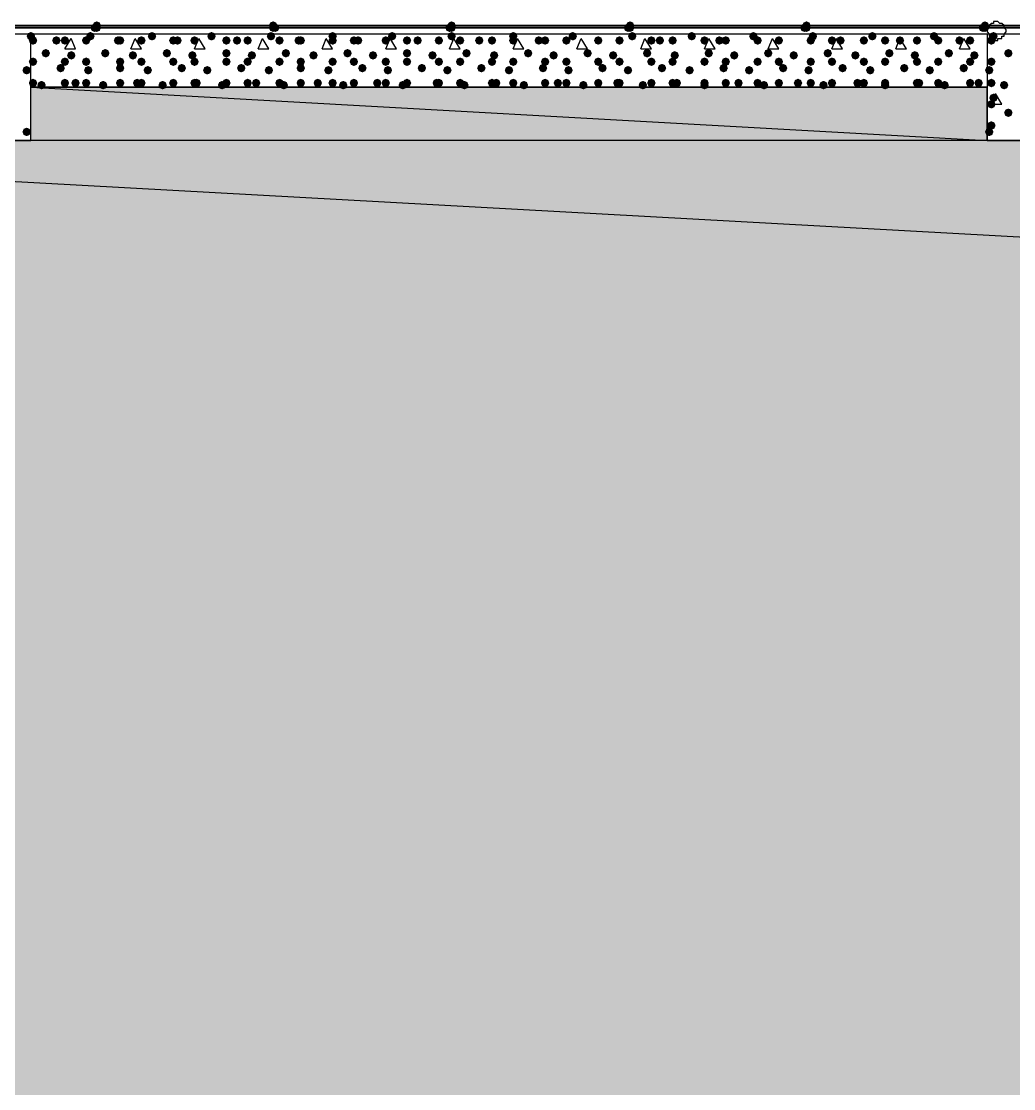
# Model space of a CAD drawing. Header units: millimetres. Extents: x 0 to 420, y 0 to 297.
# Drawn here: x 54.72 to 74.49, y 206.93 to 228.18 of the extents above; entities that cross this region are included whole.
import ezdxf

# ---------------------------------------------------------------- set-up
doc = ezdxf.new("R2010")
doc.units = ezdxf.units.MM
doc.layers.get('0').update_dxf_attribs({"linetype": 'CONTINUOUS'})

msp = doc.modelspace()

# ---------------------------------------------------------------- hatches: boundary and pattern name
at = {"true_color": 0x000007}
h = msp.add_hatch(color=0, dxfattribs=at)
h.paths.add_polyline_path([(38.565667, 228.049667), (386.969, 228.049667)], flags=0)
h.paths.add_polyline_path([(386.969, 228.049667), (38.565667, 228.049667)], flags=0)
at = {"true_color": 0x0000fe}
for points in [[(56.261, 228.049667), (56.236129, 227.989871), (56.176333, 227.965), (56.116537, 227.989871), (56.091667, 228.049667), (56.116537, 228.109462), (56.176333, 228.134333), (56.236129, 228.109463)], [(56.303333, 228.092), (56.278463, 228.032204), (56.218667, 228.007333), (56.158871, 228.032204), (56.134, 228.092), (56.158871, 228.151796), (56.218667, 228.176667), (56.278462, 228.151796)], [(56.303333, 228.049667), (56.278463, 227.989871), (56.218667, 227.965), (56.158871, 227.989871), (56.134, 228.049667), (56.158871, 228.109462), (56.218667, 228.134333), (56.278462, 228.109463)], [(56.303333, 228.049667), (56.278463, 227.989871), (56.218667, 227.965), (56.158871, 227.989871), (56.134, 228.049667), (56.158871, 228.109462), (56.218667, 228.134333), (56.278462, 228.109463)], [(59.817, 228.092), (59.792129, 228.032204), (59.732333, 228.007333), (59.672538, 228.032204), (59.647667, 228.092), (59.672537, 228.151796), (59.732333, 228.176667), (59.792129, 228.151796)], [(59.817, 228.049667), (59.792129, 227.989871), (59.732333, 227.965), (59.672538, 227.989871), (59.647667, 228.049667), (59.672537, 228.109462), (59.732333, 228.134333), (59.792129, 228.109463)], [(59.817, 228.049667), (59.792129, 227.989871), (59.732333, 227.965), (59.672538, 227.989871), (59.647667, 228.049667), (59.672537, 228.109462), (59.732333, 228.134333), (59.792129, 228.109463)], [(59.859333, 228.049667), (59.834462, 227.989871), (59.774667, 227.965), (59.714871, 227.989871), (59.69, 228.049667), (59.714871, 228.109462), (59.774667, 228.134333), (59.834462, 228.109463)], [(63.330667, 228.049667), (63.305796, 227.989871), (63.246, 227.965), (63.186204, 227.989871), (63.161333, 228.049667), (63.186204, 228.109462), (63.246, 228.134333), (63.305796, 228.109463)], [(63.373, 228.092), (63.348129, 228.032204), (63.288333, 228.007333), (63.228537, 228.032204), (63.203667, 228.092), (63.228537, 228.151796), (63.288333, 228.176667), (63.348129, 228.151796)], [(63.373, 228.049667), (63.348129, 227.989871), (63.288333, 227.965), (63.228537, 227.989871), (63.203667, 228.049667), (63.228537, 228.109462), (63.288333, 228.134333), (63.348129, 228.109463)], [(63.373, 228.049667), (63.348129, 227.989871), (63.288333, 227.965), (63.228537, 227.989871), (63.203667, 228.049667), (63.228537, 228.109462), (63.288333, 228.134333), (63.348129, 228.109463)], [(66.886667, 228.049667), (66.861796, 227.989871), (66.802, 227.965), (66.742204, 227.989871), (66.717333, 228.049667), (66.742204, 228.109462), (66.802, 228.134333), (66.861796, 228.109463)], [(66.929, 228.092), (66.904129, 228.032204), (66.844333, 228.007333), (66.784538, 228.032204), (66.759667, 228.092), (66.784537, 228.151796), (66.844333, 228.176667), (66.904129, 228.151796)], [(66.929, 228.049667), (66.904129, 227.989871), (66.844333, 227.965), (66.784538, 227.989871), (66.759667, 228.049667), (66.784537, 228.109462), (66.844333, 228.134333), (66.904129, 228.109463)], [(66.929, 228.049667), (66.904129, 227.989871), (66.844333, 227.965), (66.784538, 227.989871), (66.759667, 228.049667), (66.784537, 228.109462), (66.844333, 228.134333), (66.904129, 228.109463)], [(70.400333, 228.049667), (70.375463, 227.989871), (70.315667, 227.965), (70.255871, 227.989871), (70.231, 228.049667), (70.255871, 228.109462), (70.315667, 228.134333), (70.375462, 228.109463)], [(70.442667, 228.092), (70.417796, 228.032204), (70.358, 228.007333), (70.298204, 228.032204), (70.273333, 228.092), (70.298204, 228.151796), (70.358, 228.176667), (70.417796, 228.151796)], [(70.442667, 228.049667), (70.417796, 227.989871), (70.358, 227.965), (70.298204, 227.989871), (70.273333, 228.049667), (70.298204, 228.109462), (70.358, 228.134333), (70.417796, 228.109463)], [(70.442667, 228.049667), (70.417796, 227.989871), (70.358, 227.965), (70.298204, 227.989871), (70.273333, 228.049667), (70.298204, 228.109462), (70.358, 228.134333), (70.417796, 228.109463)], [(73.956333, 228.049667), (73.931462, 227.989871), (73.871667, 227.965), (73.811871, 227.989871), (73.787, 228.049667), (73.811871, 228.109462), (73.871667, 228.134333), (73.931462, 228.109463)], [(73.998667, 228.092), (73.973796, 228.032204), (73.914, 228.007333), (73.854204, 228.032204), (73.829333, 228.092), (73.854204, 228.151796), (73.914, 228.176667), (73.973796, 228.151796)], [(73.998667, 228.049667), (73.973796, 227.989871), (73.914, 227.965), (73.854204, 227.989871), (73.829333, 228.049667), (73.854204, 228.109462), (73.914, 228.134333), (73.973796, 228.109463)], [(73.998667, 228.049667), (73.973796, 227.989871), (73.914, 227.965), (73.854204, 227.989871), (73.829333, 228.049667), (73.854204, 228.109462), (73.914, 228.134333), (73.973796, 228.109463)]]:
    msp.add_hatch(color=0, dxfattribs=at).paths.add_polyline_path(points, flags=0)
at = {"true_color": 0x000008}
for points in [[(54.991, 227.880333), (54.966129, 227.820537), (54.906333, 227.795667), (54.846537, 227.820537), (54.821667, 227.880333), (54.846537, 227.940129), (54.906333, 227.965), (54.966129, 227.940129)], [(55.033333, 227.795667), (55.008463, 227.735871), (54.948667, 227.711), (54.888871, 227.735871), (54.864, 227.795667), (54.888871, 227.855462), (54.948667, 227.880333), (55.008462, 227.855463)], [(55.499, 227.795667), (55.474129, 227.735871), (55.414333, 227.711), (55.354538, 227.735871), (55.329667, 227.795667), (55.354537, 227.855462), (55.414333, 227.880333), (55.474129, 227.855463)], [(55.668333, 227.795667), (55.643463, 227.735871), (55.583667, 227.711), (55.523871, 227.735871), (55.499, 227.795667), (55.523871, 227.855462), (55.583667, 227.880333), (55.643462, 227.855463)], [(56.091667, 227.795667), (56.066796, 227.735871), (56.007, 227.711), (55.947204, 227.735871), (55.922333, 227.795667), (55.947204, 227.855462), (56.007, 227.880333), (56.066796, 227.855463)], [(56.176333, 227.880333), (56.151462, 227.820537), (56.091667, 227.795667), (56.031871, 227.820537), (56.007, 227.880333), (56.031871, 227.940129), (56.091667, 227.965), (56.151462, 227.940129)], [(56.726667, 227.795667), (56.701796, 227.735871), (56.642, 227.711), (56.582204, 227.735871), (56.557333, 227.795667), (56.582204, 227.855462), (56.642, 227.880333), (56.701796, 227.855463)], [(56.769, 227.795667), (56.744129, 227.735871), (56.684333, 227.711), (56.624538, 227.735871), (56.599667, 227.795667), (56.624537, 227.855462), (56.684333, 227.880333), (56.744129, 227.855463)], [(57.192333, 227.795667), (57.167463, 227.735871), (57.107667, 227.711), (57.047871, 227.735871), (57.023, 227.795667), (57.047871, 227.855462), (57.107667, 227.880333), (57.167462, 227.855463)], [(57.404, 227.880333), (57.379129, 227.820537), (57.319333, 227.795667), (57.259538, 227.820537), (57.234667, 227.880333), (57.259537, 227.940129), (57.319333, 227.965), (57.379129, 227.940129)], [(57.827333, 227.795667), (57.802463, 227.735871), (57.742667, 227.711), (57.682871, 227.735871), (57.658, 227.795667), (57.682871, 227.855462), (57.742667, 227.880333), (57.802462, 227.855463)], [(57.912, 227.795667), (57.887129, 227.735871), (57.827333, 227.711), (57.767538, 227.735871), (57.742667, 227.795667), (57.767537, 227.855462), (57.827333, 227.880333), (57.887129, 227.855463)], [(58.250667, 227.795667), (58.225796, 227.735871), (58.166, 227.711), (58.106204, 227.735871), (58.081333, 227.795667), (58.106204, 227.855462), (58.166, 227.880333), (58.225796, 227.855463)], [(58.589333, 227.880333), (58.564462, 227.820537), (58.504667, 227.795667), (58.444871, 227.820537), (58.42, 227.880333), (58.444871, 227.940129), (58.504667, 227.965), (58.564462, 227.940129)], [(58.885667, 227.795667), (58.860796, 227.735871), (58.801, 227.711), (58.741204, 227.735871), (58.716333, 227.795667), (58.741204, 227.855462), (58.801, 227.880333), (58.860796, 227.855463)], [(59.097333, 227.795667), (59.072463, 227.735871), (59.012667, 227.711), (58.952871, 227.735871), (58.928, 227.795667), (58.952871, 227.855462), (59.012667, 227.880333), (59.072462, 227.855463)], [(59.309, 227.795667), (59.284129, 227.735871), (59.224333, 227.711), (59.164538, 227.735871), (59.139667, 227.795667), (59.164537, 227.855462), (59.224333, 227.880333), (59.284129, 227.855463)], [(59.774667, 227.880333), (59.749796, 227.820537), (59.69, 227.795667), (59.630204, 227.820537), (59.605333, 227.880333), (59.630204, 227.940129), (59.69, 227.965), (59.749796, 227.940129)], [(59.944, 227.795667), (59.919129, 227.735871), (59.859333, 227.711), (59.799538, 227.735871), (59.774667, 227.795667), (59.799537, 227.855462), (59.859333, 227.880333), (59.919129, 227.855463)], [(60.325, 227.795667), (60.300129, 227.735871), (60.240333, 227.711), (60.180538, 227.735871), (60.155667, 227.795667), (60.180537, 227.855462), (60.240333, 227.880333), (60.300129, 227.855463)], [(60.367333, 227.795667), (60.342463, 227.735871), (60.282667, 227.711), (60.222871, 227.735871), (60.198, 227.795667), (60.222871, 227.855462), (60.282667, 227.880333), (60.342462, 227.855463)], [(61.002333, 227.880333), (60.977463, 227.820537), (60.917667, 227.795667), (60.857871, 227.820537), (60.833, 227.880333), (60.857871, 227.940129), (60.917667, 227.965), (60.977462, 227.940129)], [(61.002333, 227.795667), (60.977463, 227.735871), (60.917667, 227.711), (60.857871, 227.735871), (60.833, 227.795667), (60.857871, 227.855462), (60.917667, 227.880333), (60.977462, 227.855463)], [(61.425667, 227.795667), (61.400796, 227.735871), (61.341, 227.711), (61.281204, 227.735871), (61.256333, 227.795667), (61.281204, 227.855462), (61.341, 227.880333), (61.400796, 227.855463)], [(61.510333, 227.795667), (61.485463, 227.735871), (61.425667, 227.711), (61.365871, 227.735871), (61.341, 227.795667), (61.365871, 227.855462), (61.425667, 227.880333), (61.485462, 227.855463)], [(62.060667, 227.795667), (62.035796, 227.735871), (61.976, 227.711), (61.916204, 227.735871), (61.891333, 227.795667), (61.916204, 227.855462), (61.976, 227.880333), (62.035796, 227.855463)], [(62.187667, 227.880333), (62.162796, 227.820537), (62.103, 227.795667), (62.043204, 227.820537), (62.018333, 227.880333), (62.043204, 227.940129), (62.103, 227.965), (62.162796, 227.940129)], [(62.484, 227.795667), (62.459129, 227.735871), (62.399333, 227.711), (62.339538, 227.735871), (62.314667, 227.795667), (62.339537, 227.855462), (62.399333, 227.880333), (62.459129, 227.855463)], [(62.695667, 227.795667), (62.670796, 227.735871), (62.611, 227.711), (62.551204, 227.735871), (62.526333, 227.795667), (62.551204, 227.855462), (62.611, 227.880333), (62.670796, 227.855463)], [(63.119, 227.795667), (63.094129, 227.735871), (63.034333, 227.711), (62.974538, 227.735871), (62.949667, 227.795667), (62.974537, 227.855462), (63.034333, 227.880333), (63.094129, 227.855463)], [(63.373, 227.880333), (63.348129, 227.820537), (63.288333, 227.795667), (63.228537, 227.820537), (63.203667, 227.880333), (63.228537, 227.940129), (63.288333, 227.965), (63.348129, 227.940129)], [(63.542333, 227.795667), (63.517463, 227.735871), (63.457667, 227.711), (63.397871, 227.735871), (63.373, 227.795667), (63.397871, 227.855462), (63.457667, 227.880333), (63.517462, 227.855463)], [(63.923333, 227.795667), (63.898463, 227.735871), (63.838667, 227.711), (63.778871, 227.735871), (63.754, 227.795667), (63.778871, 227.855462), (63.838667, 227.880333), (63.898462, 227.855463)], [(64.177333, 227.795667), (64.152463, 227.735871), (64.092667, 227.711), (64.032871, 227.735871), (64.008, 227.795667), (64.032871, 227.855462), (64.092667, 227.880333), (64.152462, 227.855463)], [(64.600667, 227.880333), (64.575796, 227.820537), (64.516, 227.795667), (64.456204, 227.820537), (64.431333, 227.880333), (64.456204, 227.940129), (64.516, 227.965), (64.575796, 227.940129)], [(64.600667, 227.795667), (64.575796, 227.735871), (64.516, 227.711), (64.456204, 227.735871), (64.431333, 227.795667), (64.456204, 227.855462), (64.516, 227.880333), (64.575796, 227.855463)], [(65.108667, 227.795667), (65.083796, 227.735871), (65.024, 227.711), (64.964204, 227.735871), (64.939333, 227.795667), (64.964204, 227.855462), (65.024, 227.880333), (65.083796, 227.855463)], [(65.235667, 227.795667), (65.210796, 227.735871), (65.151, 227.711), (65.091204, 227.735871), (65.066333, 227.795667), (65.091204, 227.855462), (65.151, 227.880333), (65.210796, 227.855463)], [(65.659, 227.795667), (65.634129, 227.735871), (65.574333, 227.711), (65.514538, 227.735871), (65.489667, 227.795667), (65.514537, 227.855462), (65.574333, 227.880333), (65.634129, 227.855463)], [(65.786, 227.880333), (65.761129, 227.820537), (65.701333, 227.795667), (65.641537, 227.820537), (65.616667, 227.880333), (65.641537, 227.940129), (65.701333, 227.965), (65.761129, 227.940129)], [(66.294, 227.795667), (66.269129, 227.735871), (66.209333, 227.711), (66.149538, 227.735871), (66.124667, 227.795667), (66.149537, 227.855462), (66.209333, 227.880333), (66.269129, 227.855463)], [(66.294, 227.795667), (66.269129, 227.735871), (66.209333, 227.711), (66.149538, 227.735871), (66.124667, 227.795667), (66.149537, 227.855462), (66.209333, 227.880333), (66.269129, 227.855463)], [(66.717333, 227.795667), (66.692463, 227.735871), (66.632667, 227.711), (66.572871, 227.735871), (66.548, 227.795667), (66.572871, 227.855462), (66.632667, 227.880333), (66.692462, 227.855463)], [(66.971333, 227.880333), (66.946462, 227.820537), (66.886667, 227.795667), (66.826871, 227.820537), (66.802, 227.880333), (66.826871, 227.940129), (66.886667, 227.965), (66.946462, 227.940129)], [(67.352333, 227.795667), (67.327463, 227.735871), (67.267667, 227.711), (67.207871, 227.735871), (67.183, 227.795667), (67.207871, 227.855462), (67.267667, 227.880333), (67.327462, 227.855463)], [(67.521667, 227.795667), (67.496796, 227.735871), (67.437, 227.711), (67.377204, 227.735871), (67.352333, 227.795667), (67.377204, 227.855462), (67.437, 227.880333), (67.496796, 227.855463)], [(67.775667, 227.795667), (67.750796, 227.735871), (67.691, 227.711), (67.631204, 227.735871), (67.606333, 227.795667), (67.631204, 227.855462), (67.691, 227.880333), (67.750796, 227.855463)], [(68.156667, 227.880333), (68.131796, 227.820537), (68.072, 227.795667), (68.012204, 227.820537), (67.987333, 227.880333), (68.012204, 227.940129), (68.072, 227.965), (68.131796, 227.940129)], [(68.410667, 227.795667), (68.385796, 227.735871), (68.326, 227.711), (68.266204, 227.735871), (68.241333, 227.795667), (68.266204, 227.855462), (68.326, 227.880333), (68.385796, 227.855463)], [(68.707, 227.795667), (68.682129, 227.735871), (68.622333, 227.711), (68.562538, 227.735871), (68.537667, 227.795667), (68.562537, 227.855462), (68.622333, 227.880333), (68.682129, 227.855463)], [(68.834, 227.795667), (68.809129, 227.735871), (68.749333, 227.711), (68.689538, 227.735871), (68.664667, 227.795667), (68.689537, 227.855462), (68.749333, 227.880333), (68.809129, 227.855463)], [(69.384333, 227.880333), (69.359462, 227.820537), (69.299667, 227.795667), (69.239871, 227.820537), (69.215, 227.880333), (69.239871, 227.940129), (69.299667, 227.965), (69.359462, 227.940129)], [(69.469, 227.795667), (69.444129, 227.735871), (69.384333, 227.711), (69.324538, 227.735871), (69.299667, 227.795667), (69.324537, 227.855462), (69.384333, 227.880333), (69.444129, 227.855463)], [(69.892333, 227.795667), (69.867463, 227.735871), (69.807667, 227.711), (69.747871, 227.735871), (69.723, 227.795667), (69.747871, 227.855462), (69.807667, 227.880333), (69.867462, 227.855463)], [(69.892333, 227.795667), (69.867463, 227.735871), (69.807667, 227.711), (69.747871, 227.735871), (69.723, 227.795667), (69.747871, 227.855462), (69.807667, 227.880333), (69.867462, 227.855463)], [(70.527333, 227.795667), (70.502463, 227.735871), (70.442667, 227.711), (70.382871, 227.735871), (70.358, 227.795667), (70.382871, 227.855462), (70.442667, 227.880333), (70.502462, 227.855463)], [(70.569667, 227.880333), (70.544796, 227.820537), (70.485, 227.795667), (70.425204, 227.820537), (70.400333, 227.880333), (70.425204, 227.940129), (70.485, 227.965), (70.544796, 227.940129)], [(70.950667, 227.795667), (70.925796, 227.735871), (70.866, 227.711), (70.806204, 227.735871), (70.781333, 227.795667), (70.806204, 227.855462), (70.866, 227.880333), (70.925796, 227.855463)], [(71.12, 227.795667), (71.095129, 227.735871), (71.035333, 227.711), (70.975538, 227.735871), (70.950667, 227.795667), (70.975537, 227.855462), (71.035333, 227.880333), (71.095129, 227.855463)], [(71.585667, 227.795667), (71.560796, 227.735871), (71.501, 227.711), (71.441204, 227.735871), (71.416333, 227.795667), (71.441204, 227.855462), (71.501, 227.880333), (71.560796, 227.855463)], [(71.755, 227.880333), (71.730129, 227.820537), (71.670333, 227.795667), (71.610538, 227.820537), (71.585667, 227.880333), (71.610537, 227.940129), (71.670333, 227.965), (71.730129, 227.940129)], [(72.009, 227.795667), (71.984129, 227.735871), (71.924333, 227.711), (71.864538, 227.735871), (71.839667, 227.795667), (71.864537, 227.855462), (71.924333, 227.880333), (71.984129, 227.855463)], [(72.305333, 227.795667), (72.280463, 227.735871), (72.220667, 227.711), (72.160871, 227.735871), (72.136, 227.795667), (72.160871, 227.855462), (72.220667, 227.880333), (72.280462, 227.855463)], [(72.644, 227.795667), (72.619129, 227.735871), (72.559333, 227.711), (72.499538, 227.735871), (72.474667, 227.795667), (72.499537, 227.855462), (72.559333, 227.880333), (72.619129, 227.855463)], [(72.982667, 227.880333), (72.957796, 227.820537), (72.898, 227.795667), (72.838204, 227.820537), (72.813333, 227.880333), (72.838204, 227.940129), (72.898, 227.965), (72.957796, 227.940129)], [(73.067333, 227.795667), (73.042463, 227.735871), (72.982667, 227.711), (72.922871, 227.735871), (72.898, 227.795667), (72.922871, 227.855462), (72.982667, 227.880333), (73.042462, 227.855463)], [(73.490667, 227.795667), (73.465796, 227.735871), (73.406, 227.711), (73.346204, 227.735871), (73.321333, 227.795667), (73.346204, 227.855462), (73.406, 227.880333), (73.465796, 227.855463)], [(73.702333, 227.795667), (73.677463, 227.735871), (73.617667, 227.711), (73.557871, 227.735871), (73.533, 227.795667), (73.557871, 227.855462), (73.617667, 227.880333), (73.677462, 227.855463)], [(55.287333, 227.541667), (55.262463, 227.481871), (55.202667, 227.457), (55.142871, 227.481871), (55.118, 227.541667), (55.142871, 227.601462), (55.202667, 227.626333), (55.262462, 227.601463)], [(56.472667, 227.541667), (56.447796, 227.481871), (56.388, 227.457), (56.328204, 227.481871), (56.303333, 227.541667), (56.328204, 227.601462), (56.388, 227.626333), (56.447796, 227.601463)], [(57.700333, 227.541667), (57.675463, 227.481871), (57.615667, 227.457), (57.555871, 227.481871), (57.531, 227.541667), (57.555871, 227.601462), (57.615667, 227.626333), (57.675462, 227.601463)], [(58.885667, 227.541667), (58.860796, 227.481871), (58.801, 227.457), (58.741204, 227.481871), (58.716333, 227.541667), (58.741204, 227.601462), (58.801, 227.626333), (58.860796, 227.601463)], [(60.071, 227.541667), (60.046129, 227.481871), (59.986333, 227.457), (59.926537, 227.481871), (59.901667, 227.541667), (59.926537, 227.601462), (59.986333, 227.626333), (60.046129, 227.601463)], [(61.298667, 227.541667), (61.273796, 227.481871), (61.214, 227.457), (61.154204, 227.481871), (61.129333, 227.541667), (61.154204, 227.601462), (61.214, 227.626333), (61.273796, 227.601463)], [(62.484, 227.541667), (62.459129, 227.481871), (62.399333, 227.457), (62.339538, 227.481871), (62.314667, 227.541667), (62.339537, 227.601462), (62.399333, 227.626333), (62.459129, 227.601463)], [(63.669333, 227.541667), (63.644462, 227.481871), (63.584667, 227.457), (63.524871, 227.481871), (63.5, 227.541667), (63.524871, 227.601462), (63.584667, 227.626333), (63.644462, 227.601463)], [(64.897, 227.541667), (64.872129, 227.481871), (64.812333, 227.457), (64.752538, 227.481871), (64.727667, 227.541667), (64.752537, 227.601462), (64.812333, 227.626333), (64.872129, 227.601463)], [(66.082333, 227.541667), (66.057463, 227.481871), (65.997667, 227.457), (65.937871, 227.481871), (65.913, 227.541667), (65.937871, 227.601462), (65.997667, 227.626333), (66.057462, 227.601463)], [(67.267667, 227.541667), (67.242796, 227.481871), (67.183, 227.457), (67.123204, 227.481871), (67.098333, 227.541667), (67.123204, 227.601462), (67.183, 227.626333), (67.242796, 227.601463)], [(68.495333, 227.541667), (68.470463, 227.481871), (68.410667, 227.457), (68.350871, 227.481871), (68.326, 227.541667), (68.350871, 227.601462), (68.410667, 227.626333), (68.470462, 227.601463)], [(69.680667, 227.541667), (69.655796, 227.481871), (69.596, 227.457), (69.536204, 227.481871), (69.511333, 227.541667), (69.536204, 227.601462), (69.596, 227.626333), (69.655796, 227.601463)], [(70.866, 227.541667), (70.841129, 227.481871), (70.781333, 227.457), (70.721537, 227.481871), (70.696667, 227.541667), (70.721537, 227.601462), (70.781333, 227.626333), (70.841129, 227.601463)], [(72.093667, 227.541667), (72.068796, 227.481871), (72.009, 227.457), (71.949204, 227.481871), (71.924333, 227.541667), (71.949204, 227.601462), (72.009, 227.626333), (72.068796, 227.601463)], [(73.279, 227.541667), (73.254129, 227.481871), (73.194333, 227.457), (73.134538, 227.481871), (73.109667, 227.541667), (73.134537, 227.601462), (73.194333, 227.626333), (73.254129, 227.601463)], [(55.033333, 227.372333), (55.008463, 227.312537), (54.948667, 227.287667), (54.888871, 227.312537), (54.864, 227.372333), (54.888871, 227.432129), (54.948667, 227.457), (55.008462, 227.432129)], [(55.668333, 227.372333), (55.643463, 227.312537), (55.583667, 227.287667), (55.523871, 227.312537), (55.499, 227.372333), (55.523871, 227.432129), (55.583667, 227.457), (55.643462, 227.432129)], [(55.795333, 227.499333), (55.770463, 227.439537), (55.710667, 227.414667), (55.650871, 227.439537), (55.626, 227.499333), (55.650871, 227.559129), (55.710667, 227.584), (55.770462, 227.559129)], [(56.091667, 227.372333), (56.066796, 227.312537), (56.007, 227.287667), (55.947204, 227.312537), (55.922333, 227.372333), (55.947204, 227.432129), (56.007, 227.457), (56.066796, 227.432129)], [(56.769, 227.372333), (56.744129, 227.312537), (56.684333, 227.287667), (56.624538, 227.312537), (56.599667, 227.372333), (56.624537, 227.432129), (56.684333, 227.457), (56.744129, 227.432129)], [(57.023, 227.499333), (56.998129, 227.439537), (56.938333, 227.414667), (56.878538, 227.439537), (56.853667, 227.499333), (56.878537, 227.559129), (56.938333, 227.584), (56.998129, 227.559129)], [(57.192333, 227.372333), (57.167463, 227.312537), (57.107667, 227.287667), (57.047871, 227.312537), (57.023, 227.372333), (57.047871, 227.432129), (57.107667, 227.457), (57.167462, 227.432129)], [(57.827333, 227.372333), (57.802463, 227.312537), (57.742667, 227.287667), (57.682871, 227.312537), (57.658, 227.372333), (57.682871, 227.432129), (57.742667, 227.457), (57.802462, 227.432129)], [(58.208333, 227.499333), (58.183463, 227.439537), (58.123667, 227.414667), (58.063871, 227.439537), (58.039, 227.499333), (58.063871, 227.559129), (58.123667, 227.584), (58.183462, 227.559129)], [(58.250667, 227.372333), (58.225796, 227.312537), (58.166, 227.287667), (58.106204, 227.312537), (58.081333, 227.372333), (58.106204, 227.432129), (58.166, 227.457), (58.225796, 227.432129)], [(58.885667, 227.372333), (58.860796, 227.312537), (58.801, 227.287667), (58.741204, 227.312537), (58.716333, 227.372333), (58.741204, 227.432129), (58.801, 227.457), (58.860796, 227.432129)], [(59.309, 227.372333), (59.284129, 227.312537), (59.224333, 227.287667), (59.164538, 227.312537), (59.139667, 227.372333), (59.164537, 227.432129), (59.224333, 227.457), (59.284129, 227.432129)], [(59.393667, 227.499333), (59.368796, 227.439537), (59.309, 227.414667), (59.249204, 227.439537), (59.224333, 227.499333), (59.249204, 227.559129), (59.309, 227.584), (59.368796, 227.559129)], [(59.944, 227.372333), (59.919129, 227.312537), (59.859333, 227.287667), (59.799538, 227.312537), (59.774667, 227.372333), (59.799537, 227.432129), (59.859333, 227.457), (59.919129, 227.432129)], [(60.367333, 227.372333), (60.342463, 227.312537), (60.282667, 227.287667), (60.222871, 227.312537), (60.198, 227.372333), (60.222871, 227.432129), (60.282667, 227.457), (60.342462, 227.432129)], [(60.621333, 227.499333), (60.596462, 227.439537), (60.536667, 227.414667), (60.476871, 227.439537), (60.452, 227.499333), (60.476871, 227.559129), (60.536667, 227.584), (60.596462, 227.559129)], [(61.002333, 227.372333), (60.977463, 227.312537), (60.917667, 227.287667), (60.857871, 227.312537), (60.833, 227.372333), (60.857871, 227.432129), (60.917667, 227.457), (60.977462, 227.432129)], [(61.425667, 227.372333), (61.400796, 227.312537), (61.341, 227.287667), (61.281204, 227.312537), (61.256333, 227.372333), (61.281204, 227.432129), (61.341, 227.457), (61.400796, 227.432129)], [(61.806667, 227.499333), (61.781796, 227.439537), (61.722, 227.414667), (61.662204, 227.439537), (61.637333, 227.499333), (61.662204, 227.559129), (61.722, 227.584), (61.781796, 227.559129)], [(62.060667, 227.372333), (62.035796, 227.312537), (61.976, 227.287667), (61.916204, 227.312537), (61.891333, 227.372333), (61.916204, 227.432129), (61.976, 227.457), (62.035796, 227.432129)], [(62.484, 227.372333), (62.459129, 227.312537), (62.399333, 227.287667), (62.339538, 227.312537), (62.314667, 227.372333), (62.339537, 227.432129), (62.399333, 227.457), (62.459129, 227.432129)], [(62.992, 227.499333), (62.967129, 227.439537), (62.907333, 227.414667), (62.847538, 227.439537), (62.822667, 227.499333), (62.847537, 227.559129), (62.907333, 227.584), (62.967129, 227.559129)], [(63.119, 227.372333), (63.094129, 227.312537), (63.034333, 227.287667), (62.974538, 227.312537), (62.949667, 227.372333), (62.974537, 227.432129), (63.034333, 227.457), (63.094129, 227.432129)], [(63.542333, 227.372333), (63.517463, 227.312537), (63.457667, 227.287667), (63.397871, 227.312537), (63.373, 227.372333), (63.397871, 227.432129), (63.457667, 227.457), (63.517462, 227.432129)], [(64.177333, 227.372333), (64.152463, 227.312537), (64.092667, 227.287667), (64.032871, 227.312537), (64.008, 227.372333), (64.032871, 227.432129), (64.092667, 227.457), (64.152462, 227.432129)], [(64.219667, 227.499333), (64.194796, 227.439537), (64.135, 227.414667), (64.075204, 227.439537), (64.050333, 227.499333), (64.075204, 227.559129), (64.135, 227.584), (64.194796, 227.559129)], [(64.600667, 227.372333), (64.575796, 227.312537), (64.516, 227.287667), (64.456204, 227.312537), (64.431333, 227.372333), (64.456204, 227.432129), (64.516, 227.457), (64.575796, 227.432129)], [(65.235667, 227.372333), (65.210796, 227.312537), (65.151, 227.287667), (65.091204, 227.312537), (65.066333, 227.372333), (65.091204, 227.432129), (65.151, 227.457), (65.210796, 227.432129)], [(65.405, 227.499333), (65.380129, 227.439537), (65.320333, 227.414667), (65.260538, 227.439537), (65.235667, 227.499333), (65.260537, 227.559129), (65.320333, 227.584), (65.380129, 227.559129)], [(65.659, 227.372333), (65.634129, 227.312537), (65.574333, 227.287667), (65.514538, 227.312537), (65.489667, 227.372333), (65.514537, 227.432129), (65.574333, 227.457), (65.634129, 227.432129)], [(66.294, 227.372333), (66.269129, 227.312537), (66.209333, 227.287667), (66.149538, 227.312537), (66.124667, 227.372333), (66.149537, 227.432129), (66.209333, 227.457), (66.269129, 227.432129)], [(66.590333, 227.499333), (66.565463, 227.439537), (66.505667, 227.414667), (66.445871, 227.439537), (66.421, 227.499333), (66.445871, 227.559129), (66.505667, 227.584), (66.565462, 227.559129)], [(66.717333, 227.372333), (66.692463, 227.312537), (66.632667, 227.287667), (66.572871, 227.312537), (66.548, 227.372333), (66.572871, 227.432129), (66.632667, 227.457), (66.692462, 227.432129)], [(67.352333, 227.372333), (67.327463, 227.312537), (67.267667, 227.287667), (67.207871, 227.312537), (67.183, 227.372333), (67.207871, 227.432129), (67.267667, 227.457), (67.327462, 227.432129)], [(67.775667, 227.372333), (67.750796, 227.312537), (67.691, 227.287667), (67.631204, 227.312537), (67.606333, 227.372333), (67.631204, 227.432129), (67.691, 227.457), (67.750796, 227.432129)], [(67.818, 227.499333), (67.793129, 227.439537), (67.733333, 227.414667), (67.673537, 227.439537), (67.648667, 227.499333), (67.673537, 227.559129), (67.733333, 227.584), (67.793129, 227.559129)], [(68.410667, 227.372333), (68.385796, 227.312537), (68.326, 227.287667), (68.266204, 227.312537), (68.241333, 227.372333), (68.266204, 227.432129), (68.326, 227.457), (68.385796, 227.432129)], [(68.834, 227.372333), (68.809129, 227.312537), (68.749333, 227.287667), (68.689538, 227.312537), (68.664667, 227.372333), (68.689537, 227.432129), (68.749333, 227.457), (68.809129, 227.432129)], [(69.003333, 227.499333), (68.978463, 227.439537), (68.918667, 227.414667), (68.858871, 227.439537), (68.834, 227.499333), (68.858871, 227.559129), (68.918667, 227.584), (68.978462, 227.559129)], [(69.469, 227.372333), (69.444129, 227.312537), (69.384333, 227.287667), (69.324538, 227.312537), (69.299667, 227.372333), (69.324537, 227.432129), (69.384333, 227.457), (69.444129, 227.432129)], [(69.892333, 227.372333), (69.867463, 227.312537), (69.807667, 227.287667), (69.747871, 227.312537), (69.723, 227.372333), (69.747871, 227.432129), (69.807667, 227.457), (69.867462, 227.432129)], [(70.188667, 227.499333), (70.163796, 227.439537), (70.104, 227.414667), (70.044204, 227.439537), (70.019333, 227.499333), (70.044204, 227.559129), (70.104, 227.584), (70.163796, 227.559129)], [(70.527333, 227.372333), (70.502463, 227.312537), (70.442667, 227.287667), (70.382871, 227.312537), (70.358, 227.372333), (70.382871, 227.432129), (70.442667, 227.457), (70.502462, 227.432129)], [(70.950667, 227.372333), (70.925796, 227.312537), (70.866, 227.287667), (70.806204, 227.312537), (70.781333, 227.372333), (70.806204, 227.432129), (70.866, 227.457), (70.925796, 227.432129)], [(71.416333, 227.499333), (71.391462, 227.439537), (71.331667, 227.414667), (71.271871, 227.439537), (71.247, 227.499333), (71.271871, 227.559129), (71.331667, 227.584), (71.391462, 227.559129)], [(71.585667, 227.372333), (71.560796, 227.312537), (71.501, 227.287667), (71.441204, 227.312537), (71.416333, 227.372333), (71.441204, 227.432129), (71.501, 227.457), (71.560796, 227.432129)], [(72.009, 227.372333), (71.984129, 227.312537), (71.924333, 227.287667), (71.864538, 227.312537), (71.839667, 227.372333), (71.864537, 227.432129), (71.924333, 227.457), (71.984129, 227.432129)], [(72.601667, 227.499333), (72.576796, 227.439537), (72.517, 227.414667), (72.457204, 227.439537), (72.432333, 227.499333), (72.457204, 227.559129), (72.517, 227.584), (72.576796, 227.559129)], [(72.644, 227.372333), (72.619129, 227.312537), (72.559333, 227.287667), (72.499538, 227.312537), (72.474667, 227.372333), (72.499537, 227.432129), (72.559333, 227.457), (72.619129, 227.432129)], [(73.067333, 227.372333), (73.042463, 227.312537), (72.982667, 227.287667), (72.922871, 227.312537), (72.898, 227.372333), (72.922871, 227.432129), (72.982667, 227.457), (73.042462, 227.432129)], [(73.702333, 227.372333), (73.677463, 227.312537), (73.617667, 227.287667), (73.557871, 227.312537), (73.533, 227.372333), (73.557871, 227.432129), (73.617667, 227.457), (73.677462, 227.432129)], [(73.787, 227.499333), (73.762129, 227.439537), (73.702333, 227.414667), (73.642538, 227.439537), (73.617667, 227.499333), (73.642537, 227.559129), (73.702333, 227.584), (73.762129, 227.559129)], [(55.583667, 227.245333), (55.558796, 227.185537), (55.499, 227.160667), (55.439204, 227.185537), (55.414333, 227.245333), (55.439204, 227.305129), (55.499, 227.33), (55.558796, 227.305129)], [(56.134, 227.203), (56.109129, 227.143204), (56.049333, 227.118333), (55.989538, 227.143204), (55.964667, 227.203), (55.989537, 227.262796), (56.049333, 227.287667), (56.109129, 227.262796)], [(56.769, 227.245333), (56.744129, 227.185537), (56.684333, 227.160667), (56.624538, 227.185537), (56.599667, 227.245333), (56.624537, 227.305129), (56.684333, 227.33), (56.744129, 227.305129)], [(57.319333, 227.203), (57.294462, 227.143204), (57.234667, 227.118333), (57.174871, 227.143204), (57.15, 227.203), (57.174871, 227.262796), (57.234667, 227.287667), (57.294462, 227.262796)], [(57.996667, 227.245333), (57.971796, 227.185537), (57.912, 227.160667), (57.852204, 227.185537), (57.827333, 227.245333), (57.852204, 227.305129), (57.912, 227.33), (57.971796, 227.305129)], [(58.504667, 227.203), (58.479796, 227.143204), (58.42, 227.118333), (58.360204, 227.143204), (58.335333, 227.203), (58.360204, 227.262796), (58.42, 227.287667), (58.479796, 227.262796)], [(59.182, 227.245333), (59.157129, 227.185537), (59.097333, 227.160667), (59.037538, 227.185537), (59.012667, 227.245333), (59.037537, 227.305129), (59.097333, 227.33), (59.157129, 227.305129)], [(59.732333, 227.203), (59.707463, 227.143204), (59.647667, 227.118333), (59.587871, 227.143204), (59.563, 227.203), (59.587871, 227.262796), (59.647667, 227.287667), (59.707462, 227.262796)], [(60.367333, 227.245333), (60.342463, 227.185537), (60.282667, 227.160667), (60.222871, 227.185537), (60.198, 227.245333), (60.222871, 227.305129), (60.282667, 227.33), (60.342462, 227.305129)], [(60.917667, 227.203), (60.892796, 227.143204), (60.833, 227.118333), (60.773204, 227.143204), (60.748333, 227.203), (60.773204, 227.262796), (60.833, 227.287667), (60.892796, 227.262796)], [(61.595, 227.245333), (61.570129, 227.185537), (61.510333, 227.160667), (61.450538, 227.185537), (61.425667, 227.245333), (61.450537, 227.305129), (61.510333, 227.33), (61.570129, 227.305129)], [(62.103, 227.203), (62.078129, 227.143204), (62.018333, 227.118333), (61.958537, 227.143204), (61.933667, 227.203), (61.958537, 227.262796), (62.018333, 227.287667), (62.078129, 227.262796)], [(62.780333, 227.245333), (62.755463, 227.185537), (62.695667, 227.160667), (62.635871, 227.185537), (62.611, 227.245333), (62.635871, 227.305129), (62.695667, 227.33), (62.755462, 227.305129)], [(63.288333, 227.203), (63.263463, 227.143204), (63.203667, 227.118333), (63.143871, 227.143204), (63.119, 227.203), (63.143871, 227.262796), (63.203667, 227.287667), (63.263462, 227.262796)], [(63.965667, 227.245333), (63.940796, 227.185537), (63.881, 227.160667), (63.821204, 227.185537), (63.796333, 227.245333), (63.821204, 227.305129), (63.881, 227.33), (63.940796, 227.305129)], [(64.516, 227.203), (64.491129, 227.143204), (64.431333, 227.118333), (64.371537, 227.143204), (64.346667, 227.203), (64.371537, 227.262796), (64.431333, 227.287667), (64.491129, 227.262796)], [(65.193333, 227.245333), (65.168463, 227.185537), (65.108667, 227.160667), (65.048871, 227.185537), (65.024, 227.245333), (65.048871, 227.305129), (65.108667, 227.33), (65.168462, 227.305129)], [(65.701333, 227.203), (65.676463, 227.143204), (65.616667, 227.118333), (65.556871, 227.143204), (65.532, 227.203), (65.556871, 227.262796), (65.616667, 227.287667), (65.676462, 227.262796)], [(66.378667, 227.245333), (66.353796, 227.185537), (66.294, 227.160667), (66.234204, 227.185537), (66.209333, 227.245333), (66.234204, 227.305129), (66.294, 227.33), (66.353796, 227.305129)], [(66.886667, 227.203), (66.861796, 227.143204), (66.802, 227.118333), (66.742204, 227.143204), (66.717333, 227.203), (66.742204, 227.262796), (66.802, 227.287667), (66.861796, 227.262796)], [(67.564, 227.245333), (67.539129, 227.185537), (67.479333, 227.160667), (67.419538, 227.185537), (67.394667, 227.245333), (67.419537, 227.305129), (67.479333, 227.33), (67.539129, 227.305129)], [(68.114333, 227.203), (68.089462, 227.143204), (68.029667, 227.118333), (67.969871, 227.143204), (67.945, 227.203), (67.969871, 227.262796), (68.029667, 227.287667), (68.089462, 227.262796)], [(68.791667, 227.245333), (68.766796, 227.185537), (68.707, 227.160667), (68.647204, 227.185537), (68.622333, 227.245333), (68.647204, 227.305129), (68.707, 227.33), (68.766796, 227.305129)], [(69.299667, 227.203), (69.274796, 227.143204), (69.215, 227.118333), (69.155204, 227.143204), (69.130333, 227.203), (69.155204, 227.262796), (69.215, 227.287667), (69.274796, 227.262796)], [(69.977, 227.245333), (69.952129, 227.185537), (69.892333, 227.160667), (69.832538, 227.185537), (69.807667, 227.245333), (69.832537, 227.305129), (69.892333, 227.33), (69.952129, 227.305129)], [(70.485, 227.203), (70.460129, 227.143204), (70.400333, 227.118333), (70.340538, 227.143204), (70.315667, 227.203), (70.340537, 227.262796), (70.400333, 227.287667), (70.460129, 227.262796)], [(71.162333, 227.245333), (71.137463, 227.185537), (71.077667, 227.160667), (71.017871, 227.185537), (70.993, 227.245333), (71.017871, 227.305129), (71.077667, 227.33), (71.137462, 227.305129)], [(71.712667, 227.203), (71.687796, 227.143204), (71.628, 227.118333), (71.568204, 227.143204), (71.543333, 227.203), (71.568204, 227.262796), (71.628, 227.287667), (71.687796, 227.262796)], [(72.39, 227.245333), (72.365129, 227.185537), (72.305333, 227.160667), (72.245538, 227.185537), (72.220667, 227.245333), (72.245537, 227.305129), (72.305333, 227.33), (72.365129, 227.305129)], [(72.898, 227.203), (72.873129, 227.143204), (72.813333, 227.118333), (72.753537, 227.143204), (72.728667, 227.203), (72.753537, 227.262796), (72.813333, 227.287667), (72.873129, 227.262796)], [(73.575333, 227.245333), (73.550463, 227.185537), (73.490667, 227.160667), (73.430871, 227.185537), (73.406, 227.245333), (73.430871, 227.305129), (73.490667, 227.33), (73.550462, 227.305129)], [(55.033333, 226.949), (55.008463, 226.889204), (54.948667, 226.864333), (54.888871, 226.889204), (54.864, 226.949), (54.888871, 227.008796), (54.948667, 227.033667), (55.008462, 227.008796)], [(55.202667, 226.906667), (55.177796, 226.846871), (55.118, 226.822), (55.058204, 226.846871), (55.033333, 226.906667), (55.058204, 226.966462), (55.118, 226.991333), (55.177796, 226.966463)], [(55.668333, 226.949), (55.643463, 226.889204), (55.583667, 226.864333), (55.523871, 226.889204), (55.499, 226.949), (55.523871, 227.008796), (55.583667, 227.033667), (55.643462, 227.008796)], [(55.88, 226.949), (55.855129, 226.889204), (55.795333, 226.864333), (55.735538, 226.889204), (55.710667, 226.949), (55.735537, 227.008796), (55.795333, 227.033667), (55.855129, 227.008796)], [(56.091667, 226.949), (56.066796, 226.889204), (56.007, 226.864333), (55.947204, 226.889204), (55.922333, 226.949), (55.947204, 227.008796), (56.007, 227.033667), (56.066796, 227.008796)], [(56.430333, 226.906667), (56.405463, 226.846871), (56.345667, 226.822), (56.285871, 226.846871), (56.261, 226.906667), (56.285871, 226.966462), (56.345667, 226.991333), (56.405462, 226.966463)], [(56.769, 226.949), (56.744129, 226.889204), (56.684333, 226.864333), (56.624538, 226.889204), (56.599667, 226.949), (56.624537, 227.008796), (56.684333, 227.033667), (56.744129, 227.008796)], [(57.107667, 226.949), (57.082796, 226.889204), (57.023, 226.864333), (56.963204, 226.889204), (56.938333, 226.949), (56.963204, 227.008796), (57.023, 227.033667), (57.082796, 227.008796)], [(57.192333, 226.949), (57.167463, 226.889204), (57.107667, 226.864333), (57.047871, 226.889204), (57.023, 226.949), (57.047871, 227.008796), (57.107667, 227.033667), (57.167462, 227.008796)], [(57.615667, 226.906667), (57.590796, 226.846871), (57.531, 226.822), (57.471204, 226.846871), (57.446333, 226.906667), (57.471204, 226.966462), (57.531, 226.991333), (57.590796, 226.966463)], [(57.827333, 226.949), (57.802463, 226.889204), (57.742667, 226.864333), (57.682871, 226.889204), (57.658, 226.949), (57.682871, 227.008796), (57.742667, 227.033667), (57.802462, 227.008796)], [(58.250667, 226.949), (58.225796, 226.889204), (58.166, 226.864333), (58.106204, 226.889204), (58.081333, 226.949), (58.106204, 227.008796), (58.166, 227.033667), (58.225796, 227.008796)], [(58.293, 226.949), (58.268129, 226.889204), (58.208333, 226.864333), (58.148537, 226.889204), (58.123667, 226.949), (58.148537, 227.008796), (58.208333, 227.033667), (58.268129, 227.008796)], [(58.801, 226.906667), (58.776129, 226.846871), (58.716333, 226.822), (58.656537, 226.846871), (58.631667, 226.906667), (58.656537, 226.966462), (58.716333, 226.991333), (58.776129, 226.966463)], [(58.885667, 226.949), (58.860796, 226.889204), (58.801, 226.864333), (58.741204, 226.889204), (58.716333, 226.949), (58.741204, 227.008796), (58.801, 227.033667), (58.860796, 227.008796)], [(59.309, 226.949), (59.284129, 226.889204), (59.224333, 226.864333), (59.164538, 226.889204), (59.139667, 226.949), (59.164537, 227.008796), (59.224333, 227.033667), (59.284129, 227.008796)], [(59.478333, 226.949), (59.453463, 226.889204), (59.393667, 226.864333), (59.333871, 226.889204), (59.309, 226.949), (59.333871, 227.008796), (59.393667, 227.033667), (59.453462, 227.008796)], [(59.944, 226.949), (59.919129, 226.889204), (59.859333, 226.864333), (59.799538, 226.889204), (59.774667, 226.949), (59.799537, 227.008796), (59.859333, 227.033667), (59.919129, 227.008796)], [(60.028667, 226.906667), (60.003796, 226.846871), (59.944, 226.822), (59.884204, 226.846871), (59.859333, 226.906667), (59.884204, 226.966462), (59.944, 226.991333), (60.003796, 226.966463)], [(60.367333, 226.949), (60.342463, 226.889204), (60.282667, 226.864333), (60.222871, 226.889204), (60.198, 226.949), (60.222871, 227.008796), (60.282667, 227.033667), (60.342462, 227.008796)], [(60.706, 226.949), (60.681129, 226.889204), (60.621333, 226.864333), (60.561537, 226.889204), (60.536667, 226.949), (60.561537, 227.008796), (60.621333, 227.033667), (60.681129, 227.008796)], [(61.002333, 226.949), (60.977463, 226.889204), (60.917667, 226.864333), (60.857871, 226.889204), (60.833, 226.949), (60.857871, 227.008796), (60.917667, 227.033667), (60.977462, 227.008796)], [(61.214, 226.906667), (61.189129, 226.846871), (61.129333, 226.822), (61.069538, 226.846871), (61.044667, 226.906667), (61.069537, 226.966462), (61.129333, 226.991333), (61.189129, 226.966463)], [(61.425667, 226.949), (61.400796, 226.889204), (61.341, 226.864333), (61.281204, 226.889204), (61.256333, 226.949), (61.281204, 227.008796), (61.341, 227.033667), (61.400796, 227.008796)], [(61.891333, 226.949), (61.866462, 226.889204), (61.806667, 226.864333), (61.746871, 226.889204), (61.722, 226.949), (61.746871, 227.008796), (61.806667, 227.033667), (61.866462, 227.008796)], [(62.060667, 226.949), (62.035796, 226.889204), (61.976, 226.864333), (61.916204, 226.889204), (61.891333, 226.949), (61.916204, 227.008796), (61.976, 227.033667), (62.035796, 227.008796)], [(62.399333, 226.906667), (62.374462, 226.846871), (62.314667, 226.822), (62.254871, 226.846871), (62.23, 226.906667), (62.254871, 226.966462), (62.314667, 226.991333), (62.374462, 226.966463)], [(62.484, 226.949), (62.459129, 226.889204), (62.399333, 226.864333), (62.339538, 226.889204), (62.314667, 226.949), (62.339537, 227.008796), (62.399333, 227.033667), (62.459129, 227.008796)], [(63.076667, 226.949), (63.051796, 226.889204), (62.992, 226.864333), (62.932204, 226.889204), (62.907333, 226.949), (62.932204, 227.008796), (62.992, 227.033667), (63.051796, 227.008796)], [(63.119, 226.949), (63.094129, 226.889204), (63.034333, 226.864333), (62.974538, 226.889204), (62.949667, 226.949), (62.974537, 227.008796), (63.034333, 227.033667), (63.094129, 227.008796)], [(63.542333, 226.949), (63.517463, 226.889204), (63.457667, 226.864333), (63.397871, 226.889204), (63.373, 226.949), (63.397871, 227.008796), (63.457667, 227.033667), (63.517462, 227.008796)], [(63.627, 226.906667), (63.602129, 226.846871), (63.542333, 226.822), (63.482538, 226.846871), (63.457667, 226.906667), (63.482537, 226.966462), (63.542333, 226.991333), (63.602129, 226.966463)], [(64.177333, 226.949), (64.152463, 226.889204), (64.092667, 226.864333), (64.032871, 226.889204), (64.008, 226.949), (64.032871, 227.008796), (64.092667, 227.033667), (64.152462, 227.008796)], [(64.262, 226.949), (64.237129, 226.889204), (64.177333, 226.864333), (64.117538, 226.889204), (64.092667, 226.949), (64.117537, 227.008796), (64.177333, 227.033667), (64.237129, 227.008796)], [(64.600667, 226.949), (64.575796, 226.889204), (64.516, 226.864333), (64.456204, 226.889204), (64.431333, 226.949), (64.456204, 227.008796), (64.516, 227.033667), (64.575796, 227.008796)], [(64.812333, 226.906667), (64.787463, 226.846871), (64.727667, 226.822), (64.667871, 226.846871), (64.643, 226.906667), (64.667871, 226.966462), (64.727667, 226.991333), (64.787462, 226.966463)], [(65.235667, 226.949), (65.210796, 226.889204), (65.151, 226.864333), (65.091204, 226.889204), (65.066333, 226.949), (65.091204, 227.008796), (65.151, 227.033667), (65.210796, 227.008796)], [(65.489667, 226.949), (65.464796, 226.889204), (65.405, 226.864333), (65.345204, 226.889204), (65.320333, 226.949), (65.345204, 227.008796), (65.405, 227.033667), (65.464796, 227.008796)], [(65.659, 226.949), (65.634129, 226.889204), (65.574333, 226.864333), (65.514538, 226.889204), (65.489667, 226.949), (65.514537, 227.008796), (65.574333, 227.033667), (65.634129, 227.008796)], [(65.997667, 226.906667), (65.972796, 226.846871), (65.913, 226.822), (65.853204, 226.846871), (65.828333, 226.906667), (65.853204, 226.966462), (65.913, 226.991333), (65.972796, 226.966463)], [(66.294, 226.949), (66.269129, 226.889204), (66.209333, 226.864333), (66.149538, 226.889204), (66.124667, 226.949), (66.149537, 227.008796), (66.209333, 227.033667), (66.269129, 227.008796)], [(66.675, 226.949), (66.650129, 226.889204), (66.590333, 226.864333), (66.530538, 226.889204), (66.505667, 226.949), (66.530537, 227.008796), (66.590333, 227.033667), (66.650129, 227.008796)], [(66.717333, 226.949), (66.692463, 226.889204), (66.632667, 226.864333), (66.572871, 226.889204), (66.548, 226.949), (66.572871, 227.008796), (66.632667, 227.033667), (66.692462, 227.008796)], [(67.183, 226.906667), (67.158129, 226.846871), (67.098333, 226.822), (67.038538, 226.846871), (67.013667, 226.906667), (67.038537, 226.966462), (67.098333, 226.991333), (67.158129, 226.966463)], [(67.352333, 226.949), (67.327463, 226.889204), (67.267667, 226.864333), (67.207871, 226.889204), (67.183, 226.949), (67.207871, 227.008796), (67.267667, 227.033667), (67.327462, 227.008796)], [(67.775667, 226.949), (67.750796, 226.889204), (67.691, 226.864333), (67.631204, 226.889204), (67.606333, 226.949), (67.631204, 227.008796), (67.691, 227.033667), (67.750796, 227.008796)], [(67.860333, 226.949), (67.835463, 226.889204), (67.775667, 226.864333), (67.715871, 226.889204), (67.691, 226.949), (67.715871, 227.008796), (67.775667, 227.033667), (67.835462, 227.008796)], [(68.410667, 226.949), (68.385796, 226.889204), (68.326, 226.864333), (68.266204, 226.889204), (68.241333, 226.949), (68.266204, 227.008796), (68.326, 227.033667), (68.385796, 227.008796)], [(68.410667, 226.906667), (68.385796, 226.846871), (68.326, 226.822), (68.266204, 226.846871), (68.241333, 226.906667), (68.266204, 226.966462), (68.326, 226.991333), (68.385796, 226.966463)], [(68.834, 226.949), (68.809129, 226.889204), (68.749333, 226.864333), (68.689538, 226.889204), (68.664667, 226.949), (68.689537, 227.008796), (68.749333, 227.033667), (68.809129, 227.008796)], [(69.088, 226.949), (69.063129, 226.889204), (69.003333, 226.864333), (68.943538, 226.889204), (68.918667, 226.949), (68.943537, 227.008796), (69.003333, 227.033667), (69.063129, 227.008796)], [(69.469, 226.949), (69.444129, 226.889204), (69.384333, 226.864333), (69.324538, 226.889204), (69.299667, 226.949), (69.324537, 227.008796), (69.384333, 227.033667), (69.444129, 227.008796)], [(69.596, 226.906667), (69.571129, 226.846871), (69.511333, 226.822), (69.451537, 226.846871), (69.426667, 226.906667), (69.451537, 226.966462), (69.511333, 226.991333), (69.571129, 226.966463)], [(69.892333, 226.949), (69.867463, 226.889204), (69.807667, 226.864333), (69.747871, 226.889204), (69.723, 226.949), (69.747871, 227.008796), (69.807667, 227.033667), (69.867462, 227.008796)], [(70.273333, 226.949), (70.248463, 226.889204), (70.188667, 226.864333), (70.128871, 226.889204), (70.104, 226.949), (70.128871, 227.008796), (70.188667, 227.033667), (70.248462, 227.008796)], [(70.527333, 226.949), (70.502463, 226.889204), (70.442667, 226.864333), (70.382871, 226.889204), (70.358, 226.949), (70.382871, 227.008796), (70.442667, 227.033667), (70.502462, 227.008796)], [(70.781333, 226.906667), (70.756462, 226.846871), (70.696667, 226.822), (70.636871, 226.846871), (70.612, 226.906667), (70.636871, 226.966462), (70.696667, 226.991333), (70.756462, 226.966463)], [(70.950667, 226.949), (70.925796, 226.889204), (70.866, 226.864333), (70.806204, 226.889204), (70.781333, 226.949), (70.806204, 227.008796), (70.866, 227.033667), (70.925796, 227.008796)], [(71.458667, 226.949), (71.433796, 226.889204), (71.374, 226.864333), (71.314204, 226.889204), (71.289333, 226.949), (71.314204, 227.008796), (71.374, 227.033667), (71.433796, 227.008796)], [(71.585667, 226.949), (71.560796, 226.889204), (71.501, 226.864333), (71.441204, 226.889204), (71.416333, 226.949), (71.441204, 227.008796), (71.501, 227.033667), (71.560796, 227.008796)], [(72.009, 226.949), (71.984129, 226.889204), (71.924333, 226.864333), (71.864538, 226.889204), (71.839667, 226.949), (71.864537, 227.008796), (71.924333, 227.033667), (71.984129, 227.008796)], [(72.009, 226.906667), (71.984129, 226.846871), (71.924333, 226.822), (71.864538, 226.846871), (71.839667, 226.906667), (71.864537, 226.966462), (71.924333, 226.991333), (71.984129, 226.966463)], [(72.644, 226.949), (72.619129, 226.889204), (72.559333, 226.864333), (72.499538, 226.889204), (72.474667, 226.949), (72.499537, 227.008796), (72.559333, 227.033667), (72.619129, 227.008796)], [(72.686333, 226.949), (72.661462, 226.889204), (72.601667, 226.864333), (72.541871, 226.889204), (72.517, 226.949), (72.541871, 227.008796), (72.601667, 227.033667), (72.661462, 227.008796)], [(73.067333, 226.949), (73.042463, 226.889204), (72.982667, 226.864333), (72.922871, 226.889204), (72.898, 226.949), (72.922871, 227.008796), (72.982667, 227.033667), (73.042462, 227.008796)], [(73.194333, 226.906667), (73.169462, 226.846871), (73.109667, 226.822), (73.049871, 226.846871), (73.025, 226.906667), (73.049871, 226.966462), (73.109667, 226.991333), (73.169462, 226.966463)], [(73.702333, 226.949), (73.677463, 226.889204), (73.617667, 226.864333), (73.557871, 226.889204), (73.533, 226.949), (73.557871, 227.008796), (73.617667, 227.033667), (73.677462, 227.008796)], [(73.871667, 226.949), (73.846796, 226.889204), (73.787, 226.864333), (73.727204, 226.889204), (73.702333, 226.949), (73.727204, 227.008796), (73.787, 227.033667), (73.846796, 227.008796)]]:
    msp.add_hatch(color=0, dxfattribs=at).paths.add_polyline_path(points, flags=0)
at = {"true_color": 0x000007}
for points in [[(74.125667, 227.795667), (74.100796, 227.735871), (74.041, 227.711), (73.981204, 227.735871), (73.956333, 227.795667), (73.981204, 227.855462), (74.041, 227.880333), (74.100796, 227.855463)], [(74.168, 227.880333), (74.143129, 227.820537), (74.083333, 227.795667), (74.023537, 227.820537), (73.998667, 227.880333), (74.023537, 227.940129), (74.083333, 227.965), (74.143129, 227.940129)], [(74.464333, 227.541667), (74.439462, 227.481871), (74.379667, 227.457), (74.319871, 227.481871), (74.295, 227.541667), (74.319871, 227.601462), (74.379667, 227.626333), (74.439462, 227.601463)], [(74.125667, 227.372333), (74.100796, 227.312537), (74.041, 227.287667), (73.981204, 227.312537), (73.956333, 227.372333), (73.981204, 227.432129), (74.041, 227.457), (74.100796, 227.432129)], [(54.906333, 227.203), (54.881462, 227.143204), (54.821667, 227.118333), (54.761871, 227.143204), (54.737, 227.203), (54.761871, 227.262796), (54.821667, 227.287667), (54.881462, 227.262796)], [(74.083333, 227.203), (74.058463, 227.143204), (73.998667, 227.118333), (73.938871, 227.143204), (73.914, 227.203), (73.938871, 227.262796), (73.998667, 227.287667), (74.058462, 227.262796)], [(74.125667, 226.949), (74.100796, 226.889204), (74.041, 226.864333), (73.981204, 226.889204), (73.956333, 226.949), (73.981204, 227.008796), (74.041, 227.033667), (74.100796, 227.008796)], [(74.379667, 226.906667), (74.354796, 226.846871), (74.295, 226.822), (74.235204, 226.846871), (74.210333, 226.906667), (74.235204, 226.966462), (74.295, 226.991333), (74.354796, 226.966463)], [(74.125667, 226.525667), (74.100796, 226.465871), (74.041, 226.441), (73.981204, 226.465871), (73.956333, 226.525667), (73.981204, 226.585462), (74.041, 226.610333), (74.100796, 226.585463)], [(74.168, 226.652667), (74.143129, 226.592871), (74.083333, 226.568), (74.023537, 226.592871), (73.998667, 226.652667), (74.023537, 226.712462), (74.083333, 226.737333), (74.143129, 226.712463)], [(74.464333, 226.356333), (74.439462, 226.296537), (74.379667, 226.271667), (74.319871, 226.296537), (74.295, 226.356333), (74.319871, 226.416129), (74.379667, 226.441), (74.439462, 226.416129)], [(74.125667, 226.102333), (74.100796, 226.042537), (74.041, 226.017667), (73.981204, 226.042537), (73.956333, 226.102333), (73.981204, 226.162129), (74.041, 226.187), (74.100796, 226.162129)], [(54.906333, 225.975333), (54.881462, 225.915537), (54.821667, 225.890667), (54.761871, 225.915537), (54.737, 225.975333), (54.761871, 226.035129), (54.821667, 226.06), (54.881462, 226.035129)], [(74.083333, 225.975333), (74.058463, 225.915537), (73.998667, 225.890667), (73.938871, 225.915537), (73.914, 225.975333), (73.938871, 226.035129), (73.998667, 226.06), (74.058462, 226.035129)]]:
    msp.add_hatch(color=0, dxfattribs=at).paths.add_polyline_path(points, flags=0)
at = {"true_color": 0x000008}
h = msp.add_hatch(color=0, dxfattribs=at)
h.paths.add_polyline_path([(73.956333, 226.864333), (54.906333, 226.864333), (73.956333, 225.806)], flags=0)
h.paths.add_polyline_path([(54.906333, 226.864333), (73.956333, 225.806), (54.906333, 225.806)], flags=0)
h = msp.add_hatch(color=0, dxfattribs=at)
h.paths.add_polyline_path([(385.826, 225.806), (39.708667, 225.806), (385.826, 206.756)], flags=0)
h.paths.add_polyline_path([(39.708667, 225.806), (385.826, 206.756), (39.708667, 206.756)], flags=0)

# ---------------------------------------------------------------- linework, layer by layer
at = {"color": 0, "true_color": 0x000007}
for points in [[(387.011333, 228.092), (38.481, 228.092), (38.481, 228.049667)], [(387.011333, 228.092), (38.523333, 228.092), (387.011333, 228.092), (38.523333, 228.049667)], [(38.523333, 228.049667), (387.011333, 228.049667)], [(387.011333, 228.049667), (386.969, 228.049667), (38.565667, 228.049667), (38.523333, 228.049667)], [(38.565667, 228.049667), (386.969, 228.049667)], [(73.956333, 227.922667), (54.906333, 227.922667)], [(54.906333, 226.864333), (73.956333, 226.864333)], [(74.041, 226.525667), (74.125667, 226.737333)], [(74.252667, 226.525667), (74.125667, 226.737333)], [(74.041, 226.525667), (74.252667, 226.525667)]]:
    msp.add_lwpolyline(points, dxfattribs=at)
for points in [[(38.523333, 228.049667), (387.011333, 228.049667)], [(38.565667, 228.049667), (386.969, 228.049667)], [(386.969, 228.049667), (38.565667, 228.049667)], [(73.956333, 228.007333), (73.956333, 227.965), (73.998667, 227.922667), (73.998667, 227.880333), (74.041, 227.880333), (74.041, 227.838), (74.083333, 227.838), (74.125667, 227.795667), (74.168, 227.795667), (74.168, 227.838), (74.210333, 227.838), (74.252667, 227.838), (74.252667, 227.880333), (74.295, 227.880333), (74.295, 227.922667), (74.337333, 227.965), (74.337333, 228.007333), (74.295, 228.049667), (74.295, 228.092), (74.252667, 228.134333), (74.210333, 228.134333), (74.168, 228.176667), (74.125667, 228.176667), (74.083333, 228.176667), (74.083333, 228.134333), (74.041, 228.134333), (73.998667, 228.092), (73.998667, 228.049667)], [(52.789667, 227.922667), (52.789667, 225.806), (54.906333, 225.806), (54.906333, 227.922667)], [(73.956333, 227.922667), (73.956333, 225.806), (76.073, 225.806), (76.073, 227.922667)]]:
    msp.add_lwpolyline(points, close=True, dxfattribs=at)
at = {"color": 0, "true_color": 0x000008}
for points in [[(55.583667, 227.626333), (55.710667, 227.838)], [(55.795333, 227.626333), (55.710667, 227.838)], [(56.896, 227.626333), (56.980667, 227.838)], [(57.107667, 227.626333), (56.980667, 227.838)], [(58.166, 227.626333), (58.250667, 227.838)], [(58.377667, 227.626333), (58.250667, 227.838)], [(59.436, 227.626333), (59.520667, 227.838)], [(59.647667, 227.626333), (59.520667, 227.838)], [(60.706, 227.626333), (60.790667, 227.838)], [(60.917667, 227.626333), (60.790667, 227.838)], [(61.976, 227.626333), (62.060667, 227.838)], [(62.187667, 227.626333), (62.060667, 227.838)], [(63.246, 227.626333), (63.330667, 227.838)], [(63.457667, 227.626333), (63.330667, 227.838)], [(64.516, 227.626333), (64.600667, 227.838)], [(64.727667, 227.626333), (64.600667, 227.838)], [(65.786, 227.626333), (65.870667, 227.838)], [(65.997667, 227.626333), (65.870667, 227.838)], [(67.056, 227.626333), (67.140667, 227.838)], [(67.267667, 227.626333), (67.140667, 227.838)], [(68.326, 227.626333), (68.410667, 227.838)], [(68.537667, 227.626333), (68.410667, 227.838)], [(69.596, 227.626333), (69.680667, 227.838)], [(69.807667, 227.626333), (69.680667, 227.838)], [(70.866, 227.626333), (70.950667, 227.838)], [(71.077667, 227.626333), (70.950667, 227.838)], [(72.136, 227.626333), (72.220667, 227.838)], [(72.347667, 227.626333), (72.220667, 227.838)], [(73.406, 227.626333), (73.490667, 227.838)], [(73.617667, 227.626333), (73.490667, 227.838)], [(55.583667, 227.626333), (55.795333, 227.626333)], [(56.896, 227.626333), (57.107667, 227.626333)], [(58.166, 227.626333), (58.377667, 227.626333)], [(59.436, 227.626333), (59.647667, 227.626333)], [(60.706, 227.626333), (60.917667, 227.626333)], [(61.976, 227.626333), (62.187667, 227.626333)], [(63.246, 227.626333), (63.457667, 227.626333)], [(64.516, 227.626333), (64.727667, 227.626333)], [(65.786, 227.626333), (65.997667, 227.626333)], [(67.056, 227.626333), (67.267667, 227.626333)], [(68.326, 227.626333), (68.537667, 227.626333)], [(69.596, 227.626333), (69.807667, 227.626333)], [(70.866, 227.626333), (71.077667, 227.626333)], [(72.136, 227.626333), (72.347667, 227.626333)], [(73.406, 227.626333), (73.617667, 227.626333)]]:
    msp.add_lwpolyline(points, dxfattribs=at)
for points in [[(73.956333, 226.864333), (54.906333, 226.864333), (73.956333, 225.806)], [(54.906333, 226.864333), (73.956333, 225.806), (54.906333, 225.806)], [(385.826, 225.806), (39.708667, 225.806), (385.826, 206.756)], [(39.708667, 225.806), (385.826, 206.756), (39.708667, 206.756)]]:
    msp.add_lwpolyline(points, close=True, dxfattribs=at)

doc.saveas('drawing.dxf')
